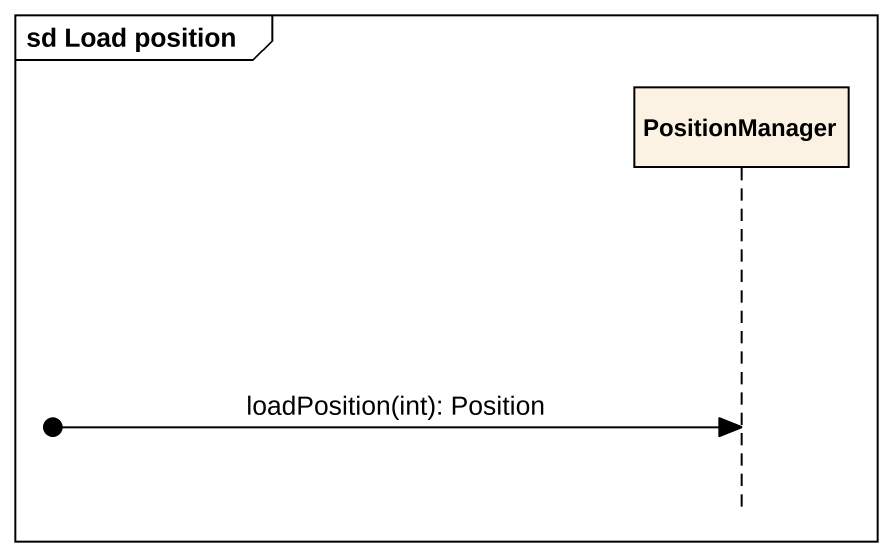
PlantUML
@startuml
mainframe sd Load position
hide footbox
participant PositionManager

[o-> PositionManager : loadPosition(int): Position
@enduml
